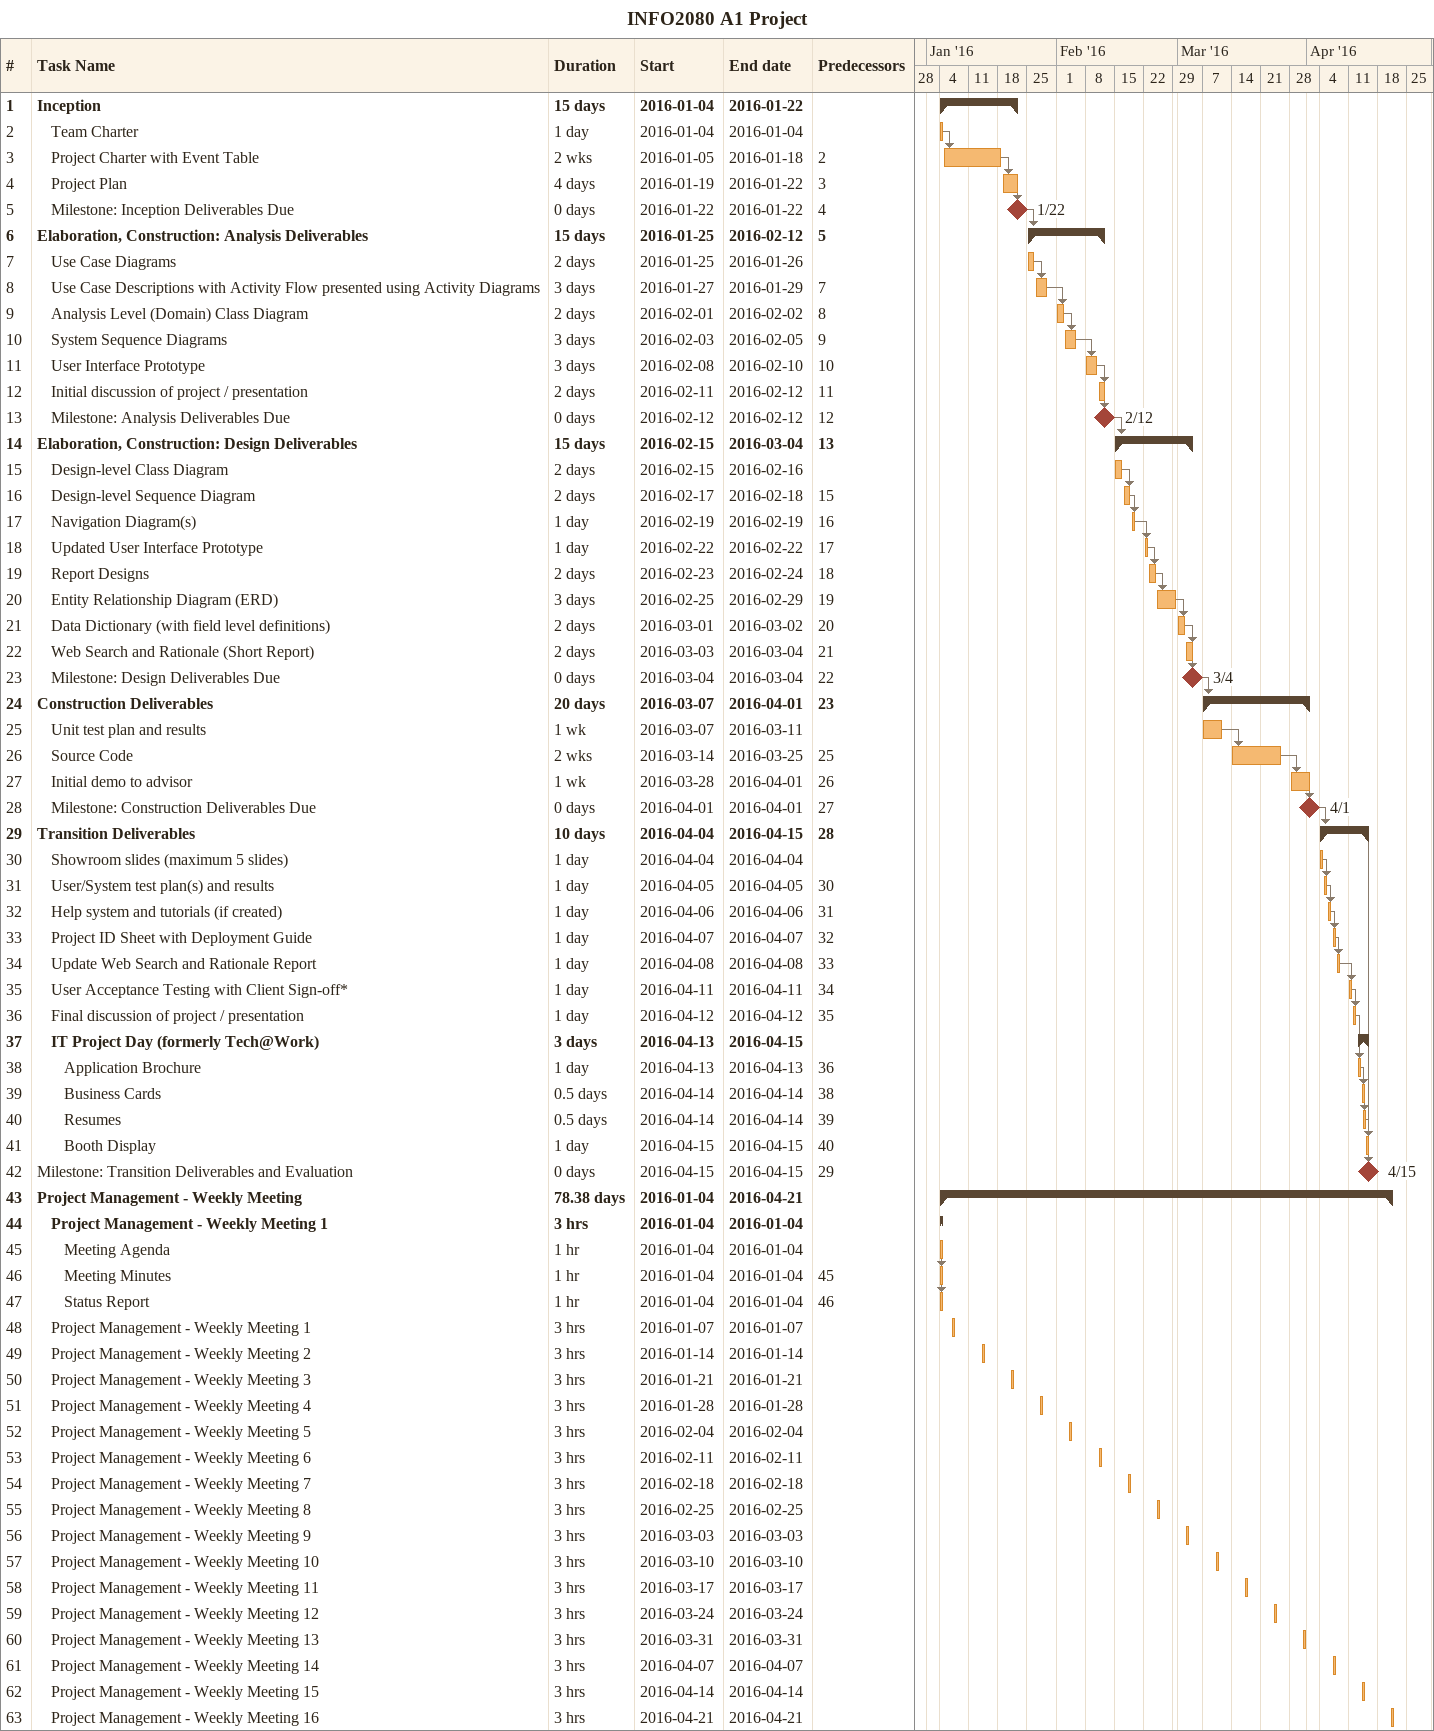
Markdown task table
INFO2080 A1 Project

| ID | Level | Task | Duration | Start | Finish | Predecessors |
|---|---|---|---|---|---|---|
| 1 | 1 | **Inception** | 15d | 2016-01-04 | 2016-01-22 |  |
| 2 | 2 | Team Charter | 1d | 2016-01-04 | 2016-01-04 |  |
| 3 | 2 | Project Charter with Event Table | 2w | 2016-01-05 | 2016-01-18 | 2 |
| 4 | 2 | Project Plan | 4d | 2016-01-19 | 2016-01-22 | 3 |
| 5 | 2 | Milestone: Inception Deliverables Due | 0d | 2016-01-22 | 2016-01-22 | 4 |
| 6 | 1 | **Elaboration, Construction: Analysis Deliverables** | 15d | 2016-01-25 | 2016-02-12 | 5 |
| 7 | 2 | Use Case Diagrams | 2d | 2016-01-25 | 2016-01-26 |  |
| 8 | 2 | Use Case Descriptions with Activity Flow presented using Activity Diagrams | 3d | 2016-01-27 | 2016-01-29 | 7 |
| 9 | 2 | Analysis Level (Domain) Class Diagram | 2d | 2016-02-01 | 2016-02-02 | 8 |
| 10 | 2 | System Sequence Diagrams | 3d | 2016-02-03 | 2016-02-05 | 9 |
| 11 | 2 | User Interface Prototype | 3d | 2016-02-08 | 2016-02-10 | 10 |
| 12 | 2 | Initial discussion of project / presentation | 2d | 2016-02-11 | 2016-02-12 | 11 |
| 13 | 2 | Milestone: Analysis Deliverables Due | 0d | 2016-02-12 | 2016-02-12 | 12 |
| 14 | 1 | **Elaboration, Construction: Design Deliverables** | 15d | 2016-02-15 | 2016-03-04 | 13 |
| 15 | 2 | Design-level Class Diagram | 2d | 2016-02-15 | 2016-02-16 |  |
| 16 | 2 | Design-level Sequence Diagram | 2d | 2016-02-17 | 2016-02-18 | 15 |
| 17 | 2 | Navigation Diagram(s) | 1d | 2016-02-19 | 2016-02-19 | 16 |
| 18 | 2 | Updated User Interface Prototype | 1d | 2016-02-22 | 2016-02-22 | 17 |
| 19 | 2 | Report Designs | 2d | 2016-02-23 | 2016-02-24 | 18 |
| 20 | 2 | Entity Relationship Diagram (ERD) | 3d | 2016-02-25 | 2016-02-29 | 19 |
| 21 | 2 | Data Dictionary (with field level definitions) | 2d | 2016-03-01 | 2016-03-02 | 20 |
| 22 | 2 | Web Search and Rationale (Short Report) | 2d | 2016-03-03 | 2016-03-04 | 21 |
| 23 | 2 | Milestone: Design Deliverables Due | 0d | 2016-03-04 | 2016-03-04 | 22 |
| 24 | 1 | **Construction Deliverables** | 20d | 2016-03-07 | 2016-04-01 | 23 |
| 25 | 2 | Unit test plan and results | 1w | 2016-03-07 | 2016-03-11 |  |
| 26 | 2 | Source Code | 2w | 2016-03-14 | 2016-03-25 | 25 |
| 27 | 2 | Initial demo to advisor | 1w | 2016-03-28 | 2016-04-01 | 26 |
| 28 | 2 | Milestone: Construction Deliverables Due | 0d | 2016-04-01 | 2016-04-01 | 27 |
| 29 | 1 | **Transition Deliverables** | 10d | 2016-04-04 | 2016-04-15 | 28 |
| 30 | 2 | Showroom slides (maximum 5 slides) | 1d | 2016-04-04 | 2016-04-04 |  |
| 31 | 2 | User/System test plan(s) and results | 1d | 2016-04-05 | 2016-04-05 | 30 |
| 32 | 2 | Help system and tutorials (if created) | 1d | 2016-04-06 | 2016-04-06 | 31 |
| 33 | 2 | Project ID Sheet with Deployment Guide | 1d | 2016-04-07 | 2016-04-07 | 32 |
| 34 | 2 | Update Web Search and Rationale Report | 1d | 2016-04-08 | 2016-04-08 | 33 |
| 35 | 2 | User Acceptance Testing with Client Sign-off* | 1d | 2016-04-11 | 2016-04-11 | 34 |
| 36 | 2 | Final discussion of project / presentation | 1d | 2016-04-12 | 2016-04-12 | 35 |
| 37 | 2 | **IT Project Day (formerly Tech@Work)** | 3d | 2016-04-13 | 2016-04-15 |  |
| 38 | 3 | Application Brochure | 1d | 2016-04-13 | 2016-04-13 | 36 |
| 39 | 3 | Business Cards | 0.5d | 2016-04-14 | 2016-04-14 | 38 |
| 40 | 3 | Resumes | 0.5d | 2016-04-14 | 2016-04-14 | 39 |
| 41 | 3 | Booth Display | 1d | 2016-04-15 | 2016-04-15 | 40 |
| 42 | 1 | Milestone: Transition Deliverables and Evaluation | 0d | 2016-04-15 | 2016-04-15 | 29 |
| 43 | 1 | **Project Management - Weekly Meeting** | 78.38d | 2016-01-04 | 2016-04-21 |  |
| 44 | 2 | **Project Management - Weekly Meeting 1** | 3h | 2016-01-04 | 2016-01-04 |  |
| 45 | 3 | Meeting Agenda | 1h | 2016-01-04 | 2016-01-04 |  |
| 46 | 3 | Meeting Minutes | 1h | 2016-01-04 | 2016-01-04 | 45 |
| 47 | 3 | Status Report | 1h | 2016-01-04 | 2016-01-04 | 46 |
| 48 | 2 | Project Management - Weekly Meeting 1 | 3h | 2016-01-07 | 2016-01-07 |  |
| 49 | 2 | Project Management - Weekly Meeting 2 | 3h | 2016-01-14 | 2016-01-14 |  |
| 50 | 2 | Project Management - Weekly Meeting 3 | 3h | 2016-01-21 | 2016-01-21 |  |
| 51 | 2 | Project Management - Weekly Meeting 4 | 3h | 2016-01-28 | 2016-01-28 |  |
| 52 | 2 | Project Management - Weekly Meeting 5 | 3h | 2016-02-04 | 2016-02-04 |  |
| 53 | 2 | Project Management - Weekly Meeting 6 | 3h | 2016-02-11 | 2016-02-11 |  |
| 54 | 2 | Project Management - Weekly Meeting 7 | 3h | 2016-02-18 | 2016-02-18 |  |
| 55 | 2 | Project Management - Weekly Meeting 8 | 3h | 2016-02-25 | 2016-02-25 |  |
| 56 | 2 | Project Management - Weekly Meeting 9 | 3h | 2016-03-03 | 2016-03-03 |  |
| 57 | 2 | Project Management - Weekly Meeting 10 | 3h | 2016-03-10 | 2016-03-10 |  |
| 58 | 2 | Project Management - Weekly Meeting 11 | 3h | 2016-03-17 | 2016-03-17 |  |
| 59 | 2 | Project Management - Weekly Meeting 12 | 3h | 2016-03-24 | 2016-03-24 |  |
| 60 | 2 | Project Management - Weekly Meeting 13 | 3h | 2016-03-31 | 2016-03-31 |  |
| 61 | 2 | Project Management - Weekly Meeting 14 | 3h | 2016-04-07 | 2016-04-07 |  |
| 62 | 2 | Project Management - Weekly Meeting 15 | 3h | 2016-04-14 | 2016-04-14 |  |
| 63 | 2 | Project Management - Weekly Meeting 16 | 3h | 2016-04-21 | 2016-04-21 |  |
